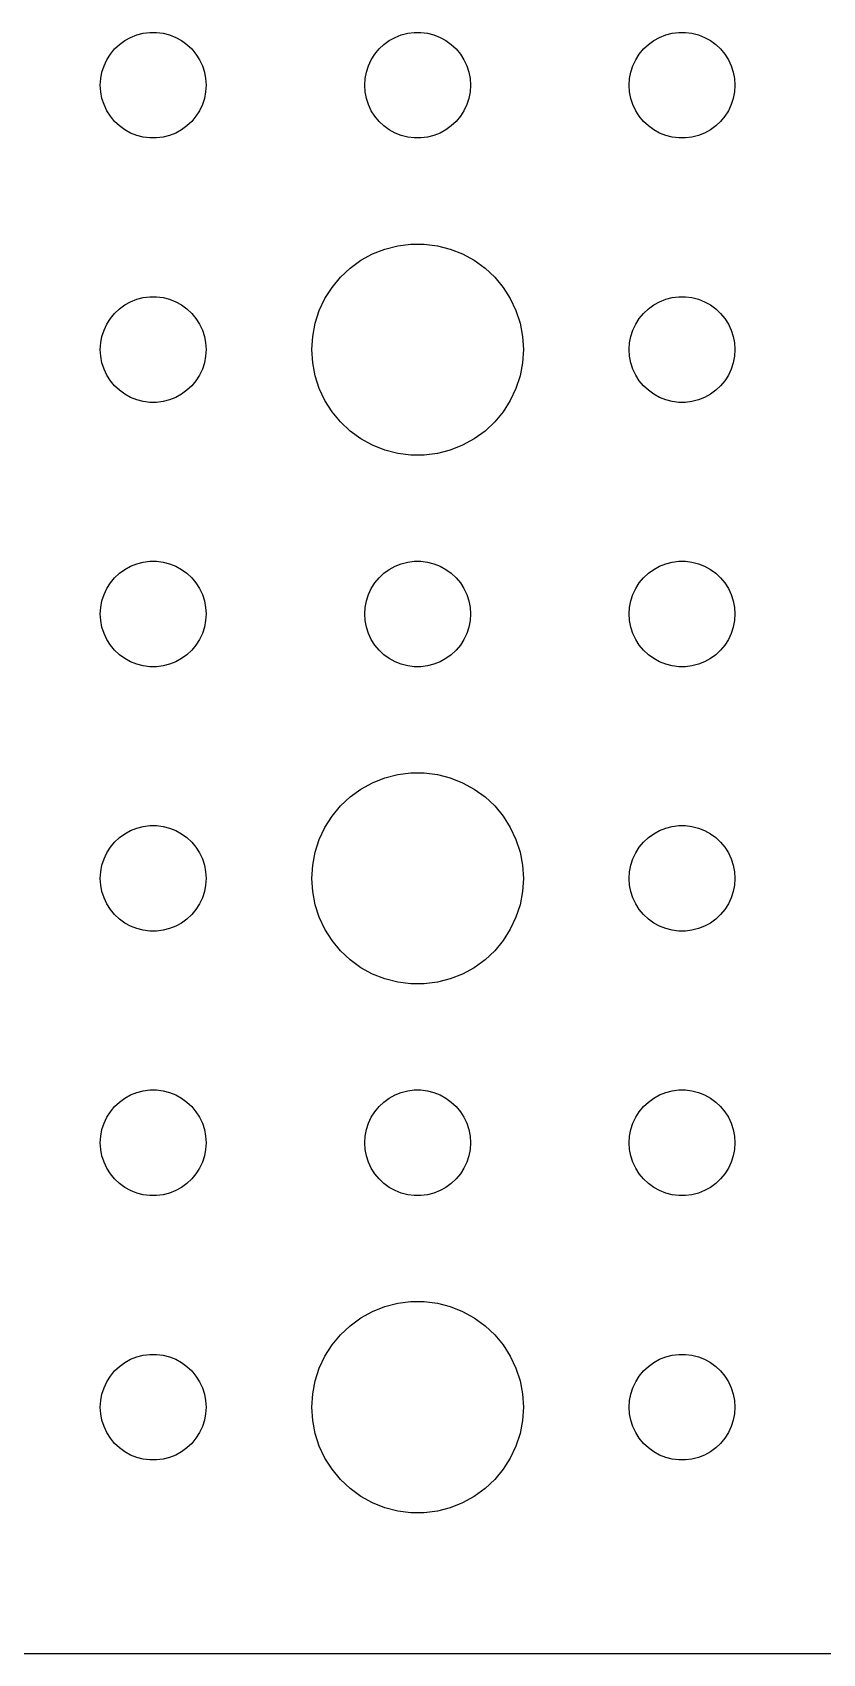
# Model space of a CAD drawing. Header units: metres. Extents: x -112 to 112, y -97 to 97.
# Drawn here: x -55.92 to -33.51, y -96.99 to -51 of the extents above; entities that cross this region are included whole.
import ezdxf

# ---------------------------------------------------------------- set-up
doc = ezdxf.new("R2010")
doc.units = ezdxf.units.M

msp = doc.modelspace()

# ---------------------------------------------------------------- linework, layer by layer
for p, q in [((-52.9635, -51.0734), (-52.7811, -51.0266)), ((-52.7811, -51.0266), (-52.5942, -51.003)), ((-52.5942, -51.003), (-52.4058, -51.003)), ((-52.4058, -51.003), (-52.2189, -51.0266)), ((-52.2189, -51.0266), (-52.0365, -51.0734)), ((-45.4635, -51.0734), (-45.2811, -51.0266)), ((-45.2811, -51.0266), (-45.0942, -51.003)), ((-45.0942, -51.003), (-44.9058, -51.003)), ((-44.9058, -51.003), (-44.7189, -51.0266)), ((-44.7189, -51.0266), (-44.5365, -51.0734)), ((-37.9635, -51.0734), (-37.7811, -51.0266)), ((-37.7811, -51.0266), (-37.5942, -51.003)), ((-37.5942, -51.003), (-37.4058, -51.003)), ((-37.4058, -51.003), (-37.2189, -51.0266)), ((-37.2189, -51.0266), (-37.0365, -51.0734)), ((-53.7135, -51.6183), (-53.5934, -51.4732)), ((-53.5934, -51.4732), (-53.4561, -51.3442)), ((-53.4561, -51.3442), (-53.3037, -51.2335)), ((-53.3037, -51.2335), (-53.1387, -51.1428)), ((-53.1387, -51.1428), (-52.9635, -51.0734)), ((-52.0365, -51.0734), (-51.8613, -51.1428)), ((-51.8613, -51.1428), (-51.6963, -51.2335)), ((-51.6963, -51.2335), (-51.5439, -51.3442)), ((-51.5439, -51.3442), (-51.4065, -51.4732)), ((-51.4065, -51.4732), (-51.2865, -51.6183)), ((-46.2135, -51.6183), (-46.0934, -51.4732)), ((-46.0934, -51.4732), (-45.9561, -51.3442)), ((-45.9561, -51.3442), (-45.8037, -51.2335)), ((-45.8037, -51.2335), (-45.6387, -51.1428)), ((-45.6387, -51.1428), (-45.4635, -51.0734)), ((-44.5365, -51.0734), (-44.3613, -51.1428)), ((-44.3613, -51.1428), (-44.1963, -51.2335)), ((-44.1963, -51.2335), (-44.0439, -51.3442)), ((-44.0439, -51.3442), (-43.9065, -51.4732)), ((-43.9065, -51.4732), (-43.7865, -51.6183)), ((-38.7135, -51.6183), (-38.5934, -51.4732)), ((-38.5934, -51.4732), (-38.4561, -51.3442)), ((-38.4561, -51.3442), (-38.3037, -51.2335)), ((-38.3037, -51.2335), (-38.1387, -51.1428)), ((-38.1387, -51.1428), (-37.9635, -51.0734)), ((-37.0365, -51.0734), (-36.8613, -51.1428)), ((-36.8613, -51.1428), (-36.6963, -51.2335)), ((-36.6963, -51.2335), (-36.5439, -51.3442)), ((-36.5439, -51.3442), (-36.4065, -51.4732)), ((-36.4065, -51.4732), (-36.2865, -51.6183)), ((-53.9529, -52.127), (-53.8947, -51.9478)), ((-53.8947, -51.9478), (-53.8145, -51.7774)), ((-53.8145, -51.7774), (-53.7135, -51.6183)), ((-51.2865, -51.6183), (-51.1855, -51.7774)), ((-51.1855, -51.7774), (-51.1053, -51.9478)), ((-51.1053, -51.9478), (-51.0471, -52.127)), ((-46.4529, -52.127), (-46.3947, -51.9478)), ((-46.3947, -51.9478), (-46.3145, -51.7774)), ((-46.3145, -51.7774), (-46.2135, -51.6183)), ((-43.7865, -51.6183), (-43.6855, -51.7774)), ((-43.6855, -51.7774), (-43.6053, -51.9478)), ((-43.6053, -51.9478), (-43.5471, -52.127)), ((-38.9529, -52.127), (-38.8947, -51.9478)), ((-38.8947, -51.9478), (-38.8145, -51.7774)), ((-38.8145, -51.7774), (-38.7135, -51.6183)), ((-36.2865, -51.6183), (-36.1855, -51.7774)), ((-36.1855, -51.7774), (-36.1053, -51.9478)), ((-36.1053, -51.9478), (-36.0471, -52.127)), ((-54, -52.5), (-53.9882, -52.312)), ((-53.9882, -52.312), (-53.9529, -52.127)), ((-51.0471, -52.127), (-51.0118, -52.312)), ((-51.0118, -52.312), (-51, -52.5)), ((-46.5, -52.5), (-46.4882, -52.312)), ((-46.4882, -52.312), (-46.4529, -52.127)), ((-43.5471, -52.127), (-43.5118, -52.312)), ((-43.5118, -52.312), (-43.5, -52.5)), ((-39, -52.5), (-38.9882, -52.312)), ((-38.9882, -52.312), (-38.9529, -52.127)), ((-36.0471, -52.127), (-36.0118, -52.312)), ((-36.0118, -52.312), (-36, -52.5)), ((-53.9882, -52.688), (-54, -52.5)), ((-53.9529, -52.873), (-53.9882, -52.688)), ((-53.8947, -53.0522), (-53.9529, -52.873)), ((-51.0471, -52.873), (-51.1053, -53.0522)), ((-51.0118, -52.688), (-51.0471, -52.873)), ((-51, -52.5), (-51.0118, -52.688)), ((-46.4882, -52.688), (-46.5, -52.5)), ((-46.4529, -52.873), (-46.4882, -52.688)), ((-46.3947, -53.0522), (-46.4529, -52.873)), ((-43.5471, -52.873), (-43.6053, -53.0522)), ((-43.5118, -52.688), (-43.5471, -52.873)), ((-43.5, -52.5), (-43.5118, -52.688)), ((-38.9882, -52.688), (-39, -52.5)), ((-38.9529, -52.873), (-38.9882, -52.688)), ((-38.8947, -53.0522), (-38.9529, -52.873)), ((-36.0471, -52.873), (-36.1053, -53.0522)), ((-36.0118, -52.688), (-36.0471, -52.873)), ((-36, -52.5), (-36.0118, -52.688)), ((-53.8145, -53.2226), (-53.8947, -53.0522)), ((-53.7135, -53.3817), (-53.8145, -53.2226)), ((-51.1855, -53.2226), (-51.2865, -53.3817)), ((-51.1053, -53.0522), (-51.1855, -53.2226)), ((-46.3145, -53.2226), (-46.3947, -53.0522)), ((-46.2135, -53.3817), (-46.3145, -53.2226)), ((-43.6855, -53.2226), (-43.7865, -53.3817)), ((-43.6053, -53.0522), (-43.6855, -53.2226)), ((-38.8145, -53.2226), (-38.8947, -53.0522)), ((-38.7135, -53.3817), (-38.8145, -53.2226)), ((-36.1855, -53.2226), (-36.2865, -53.3817)), ((-36.1053, -53.0522), (-36.1855, -53.2226)), ((-53.5934, -53.5268), (-53.7135, -53.3817)), ((-53.4561, -53.6558), (-53.5934, -53.5268)), ((-53.3037, -53.7665), (-53.4561, -53.6558)), ((-53.1387, -53.8572), (-53.3037, -53.7665)), ((-51.6963, -53.7665), (-51.8613, -53.8572)), ((-51.5439, -53.6558), (-51.6963, -53.7665)), ((-51.4065, -53.5268), (-51.5439, -53.6558)), ((-51.2865, -53.3817), (-51.4065, -53.5268)), ((-46.0934, -53.5268), (-46.2135, -53.3817)), ((-45.9561, -53.6558), (-46.0934, -53.5268)), ((-45.8037, -53.7665), (-45.9561, -53.6558)), ((-45.6387, -53.8572), (-45.8037, -53.7665)), ((-44.1963, -53.7665), (-44.3613, -53.8572)), ((-44.0439, -53.6558), (-44.1963, -53.7665)), ((-43.9065, -53.5268), (-44.0439, -53.6558)), ((-43.7865, -53.3817), (-43.9065, -53.5268)), ((-38.5934, -53.5268), (-38.7135, -53.3817)), ((-38.4561, -53.6558), (-38.5934, -53.5268)), ((-38.3037, -53.7665), (-38.4561, -53.6558)), ((-38.1387, -53.8572), (-38.3037, -53.7665)), ((-36.6963, -53.7665), (-36.8613, -53.8572)), ((-36.5439, -53.6558), (-36.6963, -53.7665)), ((-36.4065, -53.5268), (-36.5439, -53.6558)), ((-36.2865, -53.3817), (-36.4065, -53.5268)), ((-52.9635, -53.9266), (-53.1387, -53.8572)), ((-52.7811, -53.9734), (-52.9635, -53.9266)), ((-52.5942, -53.997), (-52.7811, -53.9734)), ((-52.4058, -53.997), (-52.5942, -53.997)), ((-52.2189, -53.9734), (-52.4058, -53.997)), ((-52.0365, -53.9266), (-52.2189, -53.9734)), ((-51.8613, -53.8572), (-52.0365, -53.9266)), ((-45.4635, -53.9266), (-45.6387, -53.8572)), ((-45.2811, -53.9734), (-45.4635, -53.9266)), ((-45.0942, -53.997), (-45.2811, -53.9734)), ((-44.9058, -53.997), (-45.0942, -53.997)), ((-44.7189, -53.9734), (-44.9058, -53.997)), ((-44.5365, -53.9266), (-44.7189, -53.9734)), ((-44.3613, -53.8572), (-44.5365, -53.9266)), ((-37.9635, -53.9266), (-38.1387, -53.8572)), ((-37.7811, -53.9734), (-37.9635, -53.9266)), ((-37.5942, -53.997), (-37.7811, -53.9734)), ((-37.4058, -53.997), (-37.5942, -53.997)), ((-37.2189, -53.9734), (-37.4058, -53.997)), ((-37.0365, -53.9266), (-37.2189, -53.9734)), ((-36.8613, -53.8572), (-37.0365, -53.9266)), ((-45.5621, -57.0531), (-45.1884, -57.0059)), ((-45.1884, -57.0059), (-44.8116, -57.0059)), ((-44.8116, -57.0059), (-44.4379, -57.0531)), ((-46.9123, -57.6885), (-46.6075, -57.467)), ((-46.6075, -57.467), (-46.2773, -57.2855)), ((-46.2773, -57.2855), (-45.927, -57.1468)), ((-45.927, -57.1468), (-45.5621, -57.0531)), ((-44.4379, -57.0531), (-44.0729, -57.1468)), ((-44.0729, -57.1468), (-43.7227, -57.2855)), ((-43.7227, -57.2855), (-43.3925, -57.467)), ((-43.3925, -57.467), (-43.0877, -57.6885)), ((-47.1869, -57.9464), (-46.9123, -57.6885)), ((-43.0877, -57.6885), (-42.8131, -57.9464)), ((-47.6289, -58.5547), (-47.427, -58.2366)), ((-47.427, -58.2366), (-47.1869, -57.9464)), ((-42.8131, -57.9464), (-42.5729, -58.2366)), ((-42.5729, -58.2366), (-42.3711, -58.5547)), ((-53.5934, -58.9732), (-53.4561, -58.8442)), ((-53.4561, -58.8442), (-53.3037, -58.7335)), ((-53.3037, -58.7335), (-53.1387, -58.6428)), ((-53.1387, -58.6428), (-52.9635, -58.5734)), ((-52.9635, -58.5734), (-52.7811, -58.5266)), ((-52.7811, -58.5266), (-52.5942, -58.503)), ((-52.5942, -58.503), (-52.4058, -58.503)), ((-52.4058, -58.503), (-52.2189, -58.5266)), ((-52.2189, -58.5266), (-52.0365, -58.5734)), ((-52.0365, -58.5734), (-51.8613, -58.6428)), ((-51.8613, -58.6428), (-51.6963, -58.7335)), ((-51.6963, -58.7335), (-51.5439, -58.8442)), ((-51.5439, -58.8442), (-51.4065, -58.9732)), ((-47.7893, -58.8956), (-47.6289, -58.5547)), ((-42.3711, -58.5547), (-42.2107, -58.8956)), ((-38.5934, -58.9732), (-38.4561, -58.8442)), ((-38.4561, -58.8442), (-38.3037, -58.7335)), ((-38.3037, -58.7335), (-38.1387, -58.6428)), ((-38.1387, -58.6428), (-37.9635, -58.5734)), ((-37.9635, -58.5734), (-37.7811, -58.5266)), ((-37.7811, -58.5266), (-37.5942, -58.503)), ((-37.5942, -58.503), (-37.4058, -58.503)), ((-37.4058, -58.503), (-37.2189, -58.5266)), ((-37.2189, -58.5266), (-37.0365, -58.5734)), ((-37.0365, -58.5734), (-36.8613, -58.6428)), ((-36.8613, -58.6428), (-36.6963, -58.7335)), ((-36.6963, -58.7335), (-36.5439, -58.8442)), ((-36.5439, -58.8442), (-36.4065, -58.9732)), ((-53.8947, -59.4478), (-53.8145, -59.2774)), ((-53.8145, -59.2774), (-53.7135, -59.1183)), ((-53.7135, -59.1183), (-53.5934, -58.9732)), ((-51.4065, -58.9732), (-51.2865, -59.1183)), ((-51.2865, -59.1183), (-51.1855, -59.2774)), ((-51.1855, -59.2774), (-51.1053, -59.4478)), ((-47.9763, -59.624), (-47.9057, -59.2539)), ((-47.9057, -59.2539), (-47.7893, -58.8956)), ((-42.2107, -58.8956), (-42.0942, -59.2539)), ((-42.0942, -59.2539), (-42.0237, -59.624)), ((-38.8947, -59.4478), (-38.8145, -59.2774)), ((-38.8145, -59.2774), (-38.7135, -59.1183)), ((-38.7135, -59.1183), (-38.5934, -58.9732)), ((-36.4065, -58.9732), (-36.2865, -59.1183)), ((-36.2865, -59.1183), (-36.1855, -59.2774)), ((-36.1855, -59.2774), (-36.1053, -59.4478)), ((-53.9882, -59.812), (-53.9529, -59.627)), ((-53.9529, -59.627), (-53.8947, -59.4478)), ((-51.1053, -59.4478), (-51.0471, -59.627)), ((-51.0471, -59.627), (-51.0118, -59.812)), ((-48, -60), (-47.9763, -59.624)), ((-42.0237, -59.624), (-42, -60)), ((-38.9882, -59.812), (-38.9529, -59.627)), ((-38.9529, -59.627), (-38.8947, -59.4478)), ((-36.1053, -59.4478), (-36.0471, -59.627)), ((-36.0471, -59.627), (-36.0118, -59.812)), ((-54, -60), (-53.9882, -59.812)), ((-53.9882, -60.188), (-54, -60)), ((-53.9529, -60.373), (-53.9882, -60.188)), ((-51.0118, -60.188), (-51.0471, -60.373)), ((-51.0118, -59.812), (-51, -60)), ((-51, -60), (-51.0118, -60.188)), ((-47.9763, -60.376), (-48, -60)), ((-42, -60), (-42.0237, -60.376)), ((-39, -60), (-38.9882, -59.812)), ((-38.9882, -60.188), (-39, -60)), ((-38.9529, -60.373), (-38.9882, -60.188)), ((-36.0118, -60.188), (-36.0471, -60.373)), ((-36.0118, -59.812), (-36, -60)), ((-36, -60), (-36.0118, -60.188)), ((-53.8947, -60.5522), (-53.9529, -60.373)), ((-53.8145, -60.7226), (-53.8947, -60.5522)), ((-51.1053, -60.5522), (-51.1855, -60.7226)), ((-51.0471, -60.373), (-51.1053, -60.5522)), ((-47.9057, -60.7461), (-47.9763, -60.376)), ((-42.0237, -60.376), (-42.0942, -60.7461)), ((-38.8947, -60.5522), (-38.9529, -60.373)), ((-38.8145, -60.7226), (-38.8947, -60.5522)), ((-36.1053, -60.5522), (-36.1855, -60.7226)), ((-36.0471, -60.373), (-36.1053, -60.5522)), ((-53.7135, -60.8817), (-53.8145, -60.7226)), ((-53.5934, -61.0268), (-53.7135, -60.8817)), ((-53.4561, -61.1558), (-53.5934, -61.0268)), ((-53.3037, -61.2665), (-53.4561, -61.1558)), ((-51.5439, -61.1558), (-51.6963, -61.2665)), ((-51.4065, -61.0268), (-51.5439, -61.1558)), ((-51.2865, -60.8817), (-51.4065, -61.0268)), ((-51.1855, -60.7226), (-51.2865, -60.8817)), ((-47.7893, -61.1044), (-47.9057, -60.7461)), ((-47.6289, -61.4453), (-47.7893, -61.1044)), ((-42.2107, -61.1044), (-42.3711, -61.4453)), ((-42.0942, -60.7461), (-42.2107, -61.1044)), ((-38.7135, -60.8817), (-38.8145, -60.7226)), ((-38.5934, -61.0268), (-38.7135, -60.8817)), ((-38.4561, -61.1558), (-38.5934, -61.0268)), ((-38.3037, -61.2665), (-38.4561, -61.1558)), ((-36.5439, -61.1558), (-36.6963, -61.2665)), ((-36.4065, -61.0268), (-36.5439, -61.1558)), ((-36.2865, -60.8817), (-36.4065, -61.0268)), ((-36.1855, -60.7226), (-36.2865, -60.8817)), ((-53.1387, -61.3572), (-53.3037, -61.2665)), ((-52.9635, -61.4266), (-53.1387, -61.3572)), ((-52.7811, -61.4734), (-52.9635, -61.4266)), ((-52.5942, -61.497), (-52.7811, -61.4734)), ((-52.4058, -61.497), (-52.5942, -61.497)), ((-52.2189, -61.4734), (-52.4058, -61.497)), ((-52.0365, -61.4266), (-52.2189, -61.4734)), ((-51.8613, -61.3572), (-52.0365, -61.4266)), ((-51.6963, -61.2665), (-51.8613, -61.3572)), ((-47.427, -61.7634), (-47.6289, -61.4453)), ((-42.3711, -61.4453), (-42.5729, -61.7634)), ((-38.1387, -61.3572), (-38.3037, -61.2665)), ((-37.9635, -61.4266), (-38.1387, -61.3572)), ((-37.7811, -61.4734), (-37.9635, -61.4266)), ((-37.5942, -61.497), (-37.7811, -61.4734)), ((-37.4058, -61.497), (-37.5942, -61.497)), ((-37.2189, -61.4734), (-37.4058, -61.497)), ((-37.0365, -61.4266), (-37.2189, -61.4734)), ((-36.8613, -61.3572), (-37.0365, -61.4266)), ((-36.6963, -61.2665), (-36.8613, -61.3572)), ((-47.1869, -62.0536), (-47.427, -61.7634)), ((-46.9123, -62.3115), (-47.1869, -62.0536)), ((-42.8131, -62.0536), (-43.0877, -62.3115)), ((-42.5729, -61.7634), (-42.8131, -62.0536)), ((-46.6075, -62.533), (-46.9123, -62.3115)), ((-46.2773, -62.7145), (-46.6075, -62.533)), ((-43.3925, -62.533), (-43.7227, -62.7145)), ((-43.0877, -62.3115), (-43.3925, -62.533)), ((-45.927, -62.8532), (-46.2773, -62.7145)), ((-45.5621, -62.9469), (-45.927, -62.8532)), ((-45.1884, -62.9941), (-45.5621, -62.9469)), ((-44.8116, -62.9941), (-45.1884, -62.9941)), ((-44.4379, -62.9469), (-44.8116, -62.9941)), ((-44.0729, -62.8532), (-44.4379, -62.9469)), ((-43.7227, -62.7145), (-44.0729, -62.8532)), ((-53.3037, -66.2335), (-53.1387, -66.1428)), ((-53.1387, -66.1428), (-52.9635, -66.0734)), ((-52.9635, -66.0734), (-52.7811, -66.0266)), ((-52.7811, -66.0266), (-52.5942, -66.003)), ((-52.5942, -66.003), (-52.4058, -66.003)), ((-52.4058, -66.003), (-52.2189, -66.0266)), ((-52.2189, -66.0266), (-52.0365, -66.0734)), ((-52.0365, -66.0734), (-51.8613, -66.1428)), ((-51.8613, -66.1428), (-51.6963, -66.2335)), ((-45.8037, -66.2335), (-45.6387, -66.1428)), ((-45.6387, -66.1428), (-45.4635, -66.0734)), ((-45.4635, -66.0734), (-45.2811, -66.0266)), ((-45.2811, -66.0266), (-45.0942, -66.003)), ((-45.0942, -66.003), (-44.9058, -66.003)), ((-44.9058, -66.003), (-44.7189, -66.0266)), ((-44.7189, -66.0266), (-44.5365, -66.0734)), ((-44.5365, -66.0734), (-44.3613, -66.1428)), ((-44.3613, -66.1428), (-44.1963, -66.2335)), ((-38.3037, -66.2335), (-38.1387, -66.1428)), ((-38.1387, -66.1428), (-37.9635, -66.0734)), ((-37.9635, -66.0734), (-37.7811, -66.0266)), ((-37.7811, -66.0266), (-37.5942, -66.003)), ((-37.5942, -66.003), (-37.4058, -66.003)), ((-37.4058, -66.003), (-37.2189, -66.0266)), ((-37.2189, -66.0266), (-37.0365, -66.0734)), ((-37.0365, -66.0734), (-36.8613, -66.1428)), ((-36.8613, -66.1428), (-36.6963, -66.2335)), ((-53.8145, -66.7774), (-53.7135, -66.6183)), ((-53.7135, -66.6183), (-53.5934, -66.4732)), ((-53.5934, -66.4732), (-53.4561, -66.3442)), ((-53.4561, -66.3442), (-53.3037, -66.2335)), ((-51.6963, -66.2335), (-51.5439, -66.3442)), ((-51.5439, -66.3442), (-51.4065, -66.4732)), ((-51.4065, -66.4732), (-51.2865, -66.6183)), ((-51.2865, -66.6183), (-51.1855, -66.7774)), ((-46.3145, -66.7774), (-46.2135, -66.6183)), ((-46.2135, -66.6183), (-46.0934, -66.4732)), ((-46.0934, -66.4732), (-45.9561, -66.3442)), ((-45.9561, -66.3442), (-45.8037, -66.2335)), ((-44.1963, -66.2335), (-44.0439, -66.3442)), ((-44.0439, -66.3442), (-43.9065, -66.4732)), ((-43.9065, -66.4732), (-43.7865, -66.6183)), ((-43.7865, -66.6183), (-43.6855, -66.7774)), ((-38.8145, -66.7774), (-38.7135, -66.6183)), ((-38.7135, -66.6183), (-38.5934, -66.4732)), ((-38.5934, -66.4732), (-38.4561, -66.3442)), ((-38.4561, -66.3442), (-38.3037, -66.2335)), ((-36.6963, -66.2335), (-36.5439, -66.3442)), ((-36.5439, -66.3442), (-36.4065, -66.4732)), ((-36.4065, -66.4732), (-36.2865, -66.6183)), ((-36.2865, -66.6183), (-36.1855, -66.7774)), ((-53.9882, -67.312), (-53.9529, -67.127)), ((-53.9529, -67.127), (-53.8947, -66.9478)), ((-53.8947, -66.9478), (-53.8145, -66.7774)), ((-51.1855, -66.7774), (-51.1053, -66.9478)), ((-51.1053, -66.9478), (-51.0471, -67.127)), ((-51.0471, -67.127), (-51.0118, -67.312)), ((-46.4882, -67.312), (-46.4529, -67.127)), ((-46.4529, -67.127), (-46.3947, -66.9478)), ((-46.3947, -66.9478), (-46.3145, -66.7774)), ((-43.6855, -66.7774), (-43.6053, -66.9478)), ((-43.6053, -66.9478), (-43.5471, -67.127)), ((-43.5471, -67.127), (-43.5118, -67.312)), ((-38.9882, -67.312), (-38.9529, -67.127)), ((-38.9529, -67.127), (-38.8947, -66.9478)), ((-38.8947, -66.9478), (-38.8145, -66.7774)), ((-36.1855, -66.7774), (-36.1053, -66.9478)), ((-36.1053, -66.9478), (-36.0471, -67.127)), ((-36.0471, -67.127), (-36.0118, -67.312)), ((-54, -67.5), (-53.9882, -67.312)), ((-53.9882, -67.688), (-54, -67.5)), ((-51.0118, -67.312), (-51, -67.5)), ((-51, -67.5), (-51.0118, -67.688)), ((-46.5, -67.5), (-46.4882, -67.312)), ((-46.4882, -67.688), (-46.5, -67.5)), ((-43.5118, -67.312), (-43.5, -67.5)), ((-43.5, -67.5), (-43.5118, -67.688)), ((-39, -67.5), (-38.9882, -67.312)), ((-38.9882, -67.688), (-39, -67.5)), ((-36.0118, -67.312), (-36, -67.5)), ((-36, -67.5), (-36.0118, -67.688)), ((-53.9529, -67.873), (-53.9882, -67.688)), ((-53.8947, -68.0522), (-53.9529, -67.873)), ((-53.8145, -68.2226), (-53.8947, -68.0522)), ((-51.1053, -68.0522), (-51.1855, -68.2226)), ((-51.0471, -67.873), (-51.1053, -68.0522)), ((-51.0118, -67.688), (-51.0471, -67.873)), ((-46.4529, -67.873), (-46.4882, -67.688)), ((-46.3947, -68.0522), (-46.4529, -67.873)), ((-46.3145, -68.2226), (-46.3947, -68.0522)), ((-43.6053, -68.0522), (-43.6855, -68.2226)), ((-43.5471, -67.873), (-43.6053, -68.0522)), ((-43.5118, -67.688), (-43.5471, -67.873)), ((-38.9529, -67.873), (-38.9882, -67.688)), ((-38.8947, -68.0522), (-38.9529, -67.873)), ((-38.8145, -68.2226), (-38.8947, -68.0522)), ((-36.1053, -68.0522), (-36.1855, -68.2226)), ((-36.0471, -67.873), (-36.1053, -68.0522)), ((-36.0118, -67.688), (-36.0471, -67.873)), ((-53.7135, -68.3817), (-53.8145, -68.2226)), ((-53.5934, -68.5268), (-53.7135, -68.3817)), ((-51.2865, -68.3817), (-51.4065, -68.5268)), ((-51.1855, -68.2226), (-51.2865, -68.3817)), ((-46.2135, -68.3817), (-46.3145, -68.2226)), ((-46.0934, -68.5268), (-46.2135, -68.3817)), ((-43.7865, -68.3817), (-43.9065, -68.5268)), ((-43.6855, -68.2226), (-43.7865, -68.3817)), ((-38.7135, -68.3817), (-38.8145, -68.2226)), ((-38.5934, -68.5268), (-38.7135, -68.3817)), ((-36.2865, -68.3817), (-36.4065, -68.5268)), ((-36.1855, -68.2226), (-36.2865, -68.3817)), ((-53.4561, -68.6558), (-53.5934, -68.5268)), ((-53.3037, -68.7665), (-53.4561, -68.6558)), ((-53.1387, -68.8572), (-53.3037, -68.7665)), ((-52.9635, -68.9266), (-53.1387, -68.8572)), ((-52.7811, -68.9734), (-52.9635, -68.9266)), ((-52.5942, -68.997), (-52.7811, -68.9734)), ((-52.2189, -68.9734), (-52.4058, -68.997)), ((-52.0365, -68.9266), (-52.2189, -68.9734)), ((-51.8613, -68.8572), (-52.0365, -68.9266)), ((-51.6963, -68.7665), (-51.8613, -68.8572)), ((-51.5439, -68.6558), (-51.6963, -68.7665)), ((-51.4065, -68.5268), (-51.5439, -68.6558)), ((-45.9561, -68.6558), (-46.0934, -68.5268)), ((-45.8037, -68.7665), (-45.9561, -68.6558)), ((-45.6387, -68.8572), (-45.8037, -68.7665)), ((-45.4635, -68.9266), (-45.6387, -68.8572)), ((-45.2811, -68.9734), (-45.4635, -68.9266)), ((-45.0942, -68.997), (-45.2811, -68.9734)), ((-44.7189, -68.9734), (-44.9058, -68.997)), ((-44.5365, -68.9266), (-44.7189, -68.9734)), ((-44.3613, -68.8572), (-44.5365, -68.9266)), ((-44.1963, -68.7665), (-44.3613, -68.8572)), ((-44.0439, -68.6558), (-44.1963, -68.7665)), ((-43.9065, -68.5268), (-44.0439, -68.6558)), ((-38.4561, -68.6558), (-38.5934, -68.5268)), ((-38.3037, -68.7665), (-38.4561, -68.6558)), ((-38.1387, -68.8572), (-38.3037, -68.7665)), ((-37.9635, -68.9266), (-38.1387, -68.8572)), ((-37.7811, -68.9734), (-37.9635, -68.9266)), ((-37.5942, -68.997), (-37.7811, -68.9734)), ((-37.2189, -68.9734), (-37.4058, -68.997)), ((-37.0365, -68.9266), (-37.2189, -68.9734)), ((-36.8613, -68.8572), (-37.0365, -68.9266)), ((-36.6963, -68.7665), (-36.8613, -68.8572)), ((-36.5439, -68.6558), (-36.6963, -68.7665)), ((-36.4065, -68.5268), (-36.5439, -68.6558)), ((-52.4058, -68.997), (-52.5942, -68.997)), ((-44.9058, -68.997), (-45.0942, -68.997)), ((-37.4058, -68.997), (-37.5942, -68.997)), ((-46.2773, -72.2855), (-45.927, -72.1468)), ((-45.927, -72.1468), (-45.5621, -72.0531)), ((-45.5621, -72.0531), (-45.1884, -72.0059)), ((-45.1884, -72.0059), (-44.8116, -72.0059)), ((-44.8116, -72.0059), (-44.4379, -72.0531)), ((-44.4379, -72.0531), (-44.0729, -72.1468)), ((-44.0729, -72.1468), (-43.7227, -72.2855)), ((-46.9123, -72.6885), (-46.6075, -72.467)), ((-46.6075, -72.467), (-46.2773, -72.2855)), ((-43.7227, -72.2855), (-43.3925, -72.467)), ((-43.3925, -72.467), (-43.0877, -72.6885)), ((-47.427, -73.2366), (-47.1869, -72.9464)), ((-47.1869, -72.9464), (-46.9123, -72.6885)), ((-43.0877, -72.6885), (-42.8131, -72.9464)), ((-42.8131, -72.9464), (-42.5729, -73.2366)), ((-53.1387, -73.6428), (-52.9635, -73.5734)), ((-52.9635, -73.5734), (-52.7811, -73.5266)), ((-52.7811, -73.5266), (-52.5942, -73.503)), ((-52.5942, -73.503), (-52.4058, -73.503)), ((-52.4058, -73.503), (-52.2189, -73.5266)), ((-52.2189, -73.5266), (-52.0365, -73.5734)), ((-52.0365, -73.5734), (-51.8613, -73.6428)), ((-47.7893, -73.8956), (-47.6289, -73.5547)), ((-47.6289, -73.5547), (-47.427, -73.2366)), ((-42.5729, -73.2366), (-42.3711, -73.5547)), ((-42.3711, -73.5547), (-42.2107, -73.8956)), ((-38.1387, -73.6428), (-37.9635, -73.5734)), ((-37.9635, -73.5734), (-37.7811, -73.5266)), ((-37.7811, -73.5266), (-37.5942, -73.503)), ((-37.5942, -73.503), (-37.4058, -73.503)), ((-37.4058, -73.503), (-37.2189, -73.5266)), ((-37.2189, -73.5266), (-37.0365, -73.5734)), ((-37.0365, -73.5734), (-36.8613, -73.6428)), ((-53.7135, -74.1183), (-53.5934, -73.9732)), ((-53.5934, -73.9732), (-53.4561, -73.8442)), ((-53.4561, -73.8442), (-53.3037, -73.7335)), ((-53.3037, -73.7335), (-53.1387, -73.6428)), ((-51.8613, -73.6428), (-51.6963, -73.7335)), ((-51.6963, -73.7335), (-51.5439, -73.8442)), ((-51.5439, -73.8442), (-51.4065, -73.9732)), ((-51.4065, -73.9732), (-51.2865, -74.1183)), ((-47.9057, -74.2539), (-47.7893, -73.8956)), ((-42.2107, -73.8956), (-42.0942, -74.2539)), ((-38.7135, -74.1183), (-38.5934, -73.9732)), ((-38.5934, -73.9732), (-38.4561, -73.8442)), ((-38.4561, -73.8442), (-38.3037, -73.7335)), ((-38.3037, -73.7335), (-38.1387, -73.6428)), ((-36.8613, -73.6428), (-36.6963, -73.7335)), ((-36.6963, -73.7335), (-36.5439, -73.8442)), ((-36.5439, -73.8442), (-36.4065, -73.9732)), ((-36.4065, -73.9732), (-36.2865, -74.1183)), ((-53.9529, -74.627), (-53.8947, -74.4478)), ((-53.8947, -74.4478), (-53.8145, -74.2774)), ((-53.8145, -74.2774), (-53.7135, -74.1183)), ((-51.2865, -74.1183), (-51.1855, -74.2774)), ((-51.1855, -74.2774), (-51.1053, -74.4478)), ((-51.1053, -74.4478), (-51.0471, -74.627)), ((-47.9763, -74.624), (-47.9057, -74.2539)), ((-42.0942, -74.2539), (-42.0237, -74.624)), ((-38.9529, -74.627), (-38.8947, -74.4478)), ((-38.8947, -74.4478), (-38.8145, -74.2774)), ((-38.8145, -74.2774), (-38.7135, -74.1183)), ((-36.2865, -74.1183), (-36.1855, -74.2774)), ((-36.1855, -74.2774), (-36.1053, -74.4478)), ((-36.1053, -74.4478), (-36.0471, -74.627)), ((-54, -75), (-53.9882, -74.812)), ((-53.9882, -74.812), (-53.9529, -74.627)), ((-51.0471, -74.627), (-51.0118, -74.812)), ((-51.0118, -74.812), (-51, -75)), ((-48, -75), (-47.9763, -74.624)), ((-42.0237, -74.624), (-42, -75)), ((-39, -75), (-38.9882, -74.812)), ((-38.9882, -74.812), (-38.9529, -74.627)), ((-36.0471, -74.627), (-36.0118, -74.812)), ((-36.0118, -74.812), (-36, -75)), ((-53.9882, -75.188), (-54, -75)), ((-53.9529, -75.373), (-53.9882, -75.188)), ((-53.8947, -75.5522), (-53.9529, -75.373)), ((-51.0471, -75.373), (-51.1053, -75.5522)), ((-51.0118, -75.188), (-51.0471, -75.373)), ((-51, -75), (-51.0118, -75.188)), ((-47.9763, -75.376), (-48, -75)), ((-47.9057, -75.7461), (-47.9763, -75.376)), ((-42.0237, -75.376), (-42.0942, -75.7461)), ((-42, -75), (-42.0237, -75.376)), ((-38.9882, -75.188), (-39, -75)), ((-38.9529, -75.373), (-38.9882, -75.188)), ((-38.8947, -75.5522), (-38.9529, -75.373)), ((-36.0471, -75.373), (-36.1053, -75.5522)), ((-36.0118, -75.188), (-36.0471, -75.373)), ((-36, -75), (-36.0118, -75.188)), ((-53.8145, -75.7226), (-53.8947, -75.5522)), ((-53.7135, -75.8817), (-53.8145, -75.7226)), ((-51.1855, -75.7226), (-51.2865, -75.8817)), ((-51.1053, -75.5522), (-51.1855, -75.7226)), ((-47.7893, -76.1044), (-47.9057, -75.7461)), ((-42.0942, -75.7461), (-42.2107, -76.1044)), ((-38.8145, -75.7226), (-38.8947, -75.5522)), ((-38.7135, -75.8817), (-38.8145, -75.7226)), ((-36.1855, -75.7226), (-36.2865, -75.8817)), ((-36.1053, -75.5522), (-36.1855, -75.7226)), ((-53.5934, -76.0268), (-53.7135, -75.8817)), ((-53.4561, -76.1558), (-53.5934, -76.0268)), ((-53.3037, -76.2665), (-53.4561, -76.1558)), ((-53.1387, -76.3572), (-53.3037, -76.2665)), ((-51.6963, -76.2665), (-51.8613, -76.3572)), ((-51.5439, -76.1558), (-51.6963, -76.2665)), ((-51.4065, -76.0268), (-51.5439, -76.1558)), ((-51.2865, -75.8817), (-51.4065, -76.0268)), ((-47.6289, -76.4453), (-47.7893, -76.1044)), ((-42.2107, -76.1044), (-42.3711, -76.4453)), ((-38.5934, -76.0268), (-38.7135, -75.8817)), ((-38.4561, -76.1558), (-38.5934, -76.0268)), ((-38.3037, -76.2665), (-38.4561, -76.1558)), ((-38.1387, -76.3572), (-38.3037, -76.2665)), ((-36.6963, -76.2665), (-36.8613, -76.3572)), ((-36.5439, -76.1558), (-36.6963, -76.2665)), ((-36.4065, -76.0268), (-36.5439, -76.1558)), ((-36.2865, -75.8817), (-36.4065, -76.0268)), ((-52.9635, -76.4266), (-53.1387, -76.3572)), ((-52.7811, -76.4734), (-52.9635, -76.4266)), ((-52.5942, -76.497), (-52.7811, -76.4734)), ((-52.4058, -76.497), (-52.5942, -76.497)), ((-52.2189, -76.4734), (-52.4058, -76.497)), ((-52.0365, -76.4266), (-52.2189, -76.4734)), ((-51.8613, -76.3572), (-52.0365, -76.4266)), ((-47.427, -76.7634), (-47.6289, -76.4453)), ((-47.1869, -77.0536), (-47.427, -76.7634)), ((-42.5729, -76.7634), (-42.8131, -77.0536)), ((-42.3711, -76.4453), (-42.5729, -76.7634)), ((-37.9635, -76.4266), (-38.1387, -76.3572)), ((-37.7811, -76.4734), (-37.9635, -76.4266)), ((-37.5942, -76.497), (-37.7811, -76.4734)), ((-37.4058, -76.497), (-37.5942, -76.497)), ((-37.2189, -76.4734), (-37.4058, -76.497)), ((-37.0365, -76.4266), (-37.2189, -76.4734)), ((-36.8613, -76.3572), (-37.0365, -76.4266)), ((-46.9123, -77.3115), (-47.1869, -77.0536)), ((-42.8131, -77.0536), (-43.0877, -77.3115)), ((-46.6075, -77.533), (-46.9123, -77.3115)), ((-46.2773, -77.7145), (-46.6075, -77.533)), ((-45.927, -77.8532), (-46.2773, -77.7145)), ((-43.7227, -77.7145), (-44.0729, -77.8532)), ((-43.3925, -77.533), (-43.7227, -77.7145)), ((-43.0877, -77.3115), (-43.3925, -77.533)), ((-45.5621, -77.9469), (-45.927, -77.8532)), ((-45.1884, -77.9941), (-45.5621, -77.9469)), ((-44.8116, -77.9941), (-45.1884, -77.9941)), ((-44.4379, -77.9469), (-44.8116, -77.9941)), ((-44.0729, -77.8532), (-44.4379, -77.9469)), ((-53.5934, -81.4732), (-53.4561, -81.3442)), ((-53.4561, -81.3442), (-53.3037, -81.2335)), ((-53.3037, -81.2335), (-53.1387, -81.1428)), ((-53.1387, -81.1428), (-52.9635, -81.0734)), ((-52.9635, -81.0734), (-52.7811, -81.0266)), ((-52.7811, -81.0266), (-52.5942, -81.003)), ((-52.5942, -81.003), (-52.4058, -81.003)), ((-52.4058, -81.003), (-52.2189, -81.0266)), ((-52.2189, -81.0266), (-52.0365, -81.0734)), ((-52.0365, -81.0734), (-51.8613, -81.1428)), ((-51.8613, -81.1428), (-51.6963, -81.2335)), ((-51.6963, -81.2335), (-51.5439, -81.3442)), ((-51.5439, -81.3442), (-51.4065, -81.4732)), ((-46.0934, -81.4732), (-45.9561, -81.3442)), ((-45.9561, -81.3442), (-45.8037, -81.2335)), ((-45.8037, -81.2335), (-45.6387, -81.1428)), ((-45.6387, -81.1428), (-45.4635, -81.0734)), ((-45.4635, -81.0734), (-45.2811, -81.0266)), ((-45.2811, -81.0266), (-45.0942, -81.003)), ((-45.0942, -81.003), (-44.9058, -81.003)), ((-44.9058, -81.003), (-44.7189, -81.0266)), ((-44.7189, -81.0266), (-44.5365, -81.0734)), ((-44.5365, -81.0734), (-44.3613, -81.1428)), ((-44.3613, -81.1428), (-44.1963, -81.2335)), ((-44.1963, -81.2335), (-44.0439, -81.3442)), ((-44.0439, -81.3442), (-43.9065, -81.4732)), ((-38.5934, -81.4732), (-38.4561, -81.3442)), ((-38.4561, -81.3442), (-38.3037, -81.2335)), ((-38.3037, -81.2335), (-38.1387, -81.1428)), ((-38.1387, -81.1428), (-37.9635, -81.0734)), ((-37.9635, -81.0734), (-37.7811, -81.0266)), ((-37.7811, -81.0266), (-37.5942, -81.003)), ((-37.5942, -81.003), (-37.4058, -81.003)), ((-37.4058, -81.003), (-37.2189, -81.0266)), ((-37.2189, -81.0266), (-37.0365, -81.0734)), ((-37.0365, -81.0734), (-36.8613, -81.1428)), ((-36.8613, -81.1428), (-36.6963, -81.2335)), ((-36.6963, -81.2335), (-36.5439, -81.3442)), ((-36.5439, -81.3442), (-36.4065, -81.4732)), ((-53.8947, -81.9478), (-53.8145, -81.7774)), ((-53.8145, -81.7774), (-53.7135, -81.6183)), ((-53.7135, -81.6183), (-53.5934, -81.4732)), ((-51.4065, -81.4732), (-51.2865, -81.6183)), ((-51.2865, -81.6183), (-51.1855, -81.7774)), ((-51.1855, -81.7774), (-51.1053, -81.9478)), ((-46.3947, -81.9478), (-46.3145, -81.7774)), ((-46.3145, -81.7774), (-46.2135, -81.6183)), ((-46.2135, -81.6183), (-46.0934, -81.4732)), ((-43.9065, -81.4732), (-43.7865, -81.6183)), ((-43.7865, -81.6183), (-43.6855, -81.7774)), ((-43.6855, -81.7774), (-43.6053, -81.9478)), ((-38.8947, -81.9478), (-38.8145, -81.7774)), ((-38.8145, -81.7774), (-38.7135, -81.6183)), ((-38.7135, -81.6183), (-38.5934, -81.4732)), ((-36.4065, -81.4732), (-36.2865, -81.6183)), ((-36.2865, -81.6183), (-36.1855, -81.7774)), ((-36.1855, -81.7774), (-36.1053, -81.9478)), ((-54, -82.5), (-53.9882, -82.312)), ((-53.9882, -82.312), (-53.9529, -82.127)), ((-53.9529, -82.127), (-53.8947, -81.9478)), ((-51.1053, -81.9478), (-51.0471, -82.127)), ((-51.0471, -82.127), (-51.0118, -82.312)), ((-51.0118, -82.312), (-51, -82.5)), ((-46.5, -82.5), (-46.4882, -82.312)), ((-46.4882, -82.312), (-46.4529, -82.127)), ((-46.4529, -82.127), (-46.3947, -81.9478)), ((-43.6053, -81.9478), (-43.5471, -82.127)), ((-43.5471, -82.127), (-43.5118, -82.312)), ((-43.5118, -82.312), (-43.5, -82.5)), ((-39, -82.5), (-38.9882, -82.312)), ((-38.9882, -82.312), (-38.9529, -82.127)), ((-38.9529, -82.127), (-38.8947, -81.9478)), ((-36.1053, -81.9478), (-36.0471, -82.127)), ((-36.0471, -82.127), (-36.0118, -82.312)), ((-36.0118, -82.312), (-36, -82.5)), ((-53.9882, -82.688), (-54, -82.5)), ((-53.9529, -82.873), (-53.9882, -82.688)), ((-51.0118, -82.688), (-51.0471, -82.873)), ((-51, -82.5), (-51.0118, -82.688)), ((-46.4882, -82.688), (-46.5, -82.5)), ((-46.4529, -82.873), (-46.4882, -82.688)), ((-43.5118, -82.688), (-43.5471, -82.873)), ((-43.5, -82.5), (-43.5118, -82.688)), ((-38.9882, -82.688), (-39, -82.5)), ((-38.9529, -82.873), (-38.9882, -82.688)), ((-36.0118, -82.688), (-36.0471, -82.873)), ((-36, -82.5), (-36.0118, -82.688)), ((-53.8947, -83.0522), (-53.9529, -82.873)), ((-53.8145, -83.2226), (-53.8947, -83.0522)), ((-53.7135, -83.3817), (-53.8145, -83.2226)), ((-51.1855, -83.2226), (-51.2865, -83.3817)), ((-51.1053, -83.0522), (-51.1855, -83.2226)), ((-51.0471, -82.873), (-51.1053, -83.0522)), ((-46.3947, -83.0522), (-46.4529, -82.873)), ((-46.3145, -83.2226), (-46.3947, -83.0522)), ((-46.2135, -83.3817), (-46.3145, -83.2226)), ((-43.6855, -83.2226), (-43.7865, -83.3817)), ((-43.6053, -83.0522), (-43.6855, -83.2226)), ((-43.5471, -82.873), (-43.6053, -83.0522)), ((-38.8947, -83.0522), (-38.9529, -82.873)), ((-38.8145, -83.2226), (-38.8947, -83.0522)), ((-38.7135, -83.3817), (-38.8145, -83.2226)), ((-36.1855, -83.2226), (-36.2865, -83.3817)), ((-36.1053, -83.0522), (-36.1855, -83.2226)), ((-36.0471, -82.873), (-36.1053, -83.0522)), ((-53.5934, -83.5268), (-53.7135, -83.3817)), ((-53.4561, -83.6558), (-53.5934, -83.5268)), ((-53.3037, -83.7665), (-53.4561, -83.6558)), ((-51.5439, -83.6558), (-51.6963, -83.7665)), ((-51.4065, -83.5268), (-51.5439, -83.6558)), ((-51.2865, -83.3817), (-51.4065, -83.5268)), ((-46.0934, -83.5268), (-46.2135, -83.3817)), ((-45.9561, -83.6558), (-46.0934, -83.5268)), ((-45.8037, -83.7665), (-45.9561, -83.6558)), ((-44.0439, -83.6558), (-44.1963, -83.7665)), ((-43.9065, -83.5268), (-44.0439, -83.6558)), ((-43.7865, -83.3817), (-43.9065, -83.5268)), ((-38.5934, -83.5268), (-38.7135, -83.3817)), ((-38.4561, -83.6558), (-38.5934, -83.5268)), ((-38.3037, -83.7665), (-38.4561, -83.6558)), ((-36.5439, -83.6558), (-36.6963, -83.7665)), ((-36.4065, -83.5268), (-36.5439, -83.6558)), ((-36.2865, -83.3817), (-36.4065, -83.5268)), ((-53.1387, -83.8572), (-53.3037, -83.7665)), ((-52.9635, -83.9266), (-53.1387, -83.8572)), ((-52.7811, -83.9734), (-52.9635, -83.9266)), ((-52.5942, -83.997), (-52.7811, -83.9734)), ((-52.4058, -83.997), (-52.5942, -83.997)), ((-52.2189, -83.9734), (-52.4058, -83.997)), ((-52.0365, -83.9266), (-52.2189, -83.9734)), ((-51.8613, -83.8572), (-52.0365, -83.9266)), ((-51.6963, -83.7665), (-51.8613, -83.8572)), ((-45.6387, -83.8572), (-45.8037, -83.7665)), ((-45.4635, -83.9266), (-45.6387, -83.8572)), ((-45.2811, -83.9734), (-45.4635, -83.9266)), ((-45.0942, -83.997), (-45.2811, -83.9734)), ((-44.9058, -83.997), (-45.0942, -83.997)), ((-44.7189, -83.9734), (-44.9058, -83.997)), ((-44.5365, -83.9266), (-44.7189, -83.9734)), ((-44.3613, -83.8572), (-44.5365, -83.9266)), ((-44.1963, -83.7665), (-44.3613, -83.8572)), ((-38.1387, -83.8572), (-38.3037, -83.7665)), ((-37.9635, -83.9266), (-38.1387, -83.8572)), ((-37.7811, -83.9734), (-37.9635, -83.9266)), ((-37.5942, -83.997), (-37.7811, -83.9734)), ((-37.4058, -83.997), (-37.5942, -83.997)), ((-37.2189, -83.9734), (-37.4058, -83.997)), ((-37.0365, -83.9266), (-37.2189, -83.9734)), ((-36.8613, -83.8572), (-37.0365, -83.9266)), ((-36.6963, -83.7665), (-36.8613, -83.8572)), ((-46.6075, -87.467), (-46.2773, -87.2855)), ((-46.2773, -87.2855), (-45.927, -87.1468)), ((-45.927, -87.1468), (-45.5621, -87.0531)), ((-45.5621, -87.0531), (-45.1884, -87.0059)), ((-45.1884, -87.0059), (-44.8116, -87.0059)), ((-44.8116, -87.0059), (-44.4379, -87.0531)), ((-44.4379, -87.0531), (-44.0729, -87.1468)), ((-44.0729, -87.1468), (-43.7227, -87.2855)), ((-43.7227, -87.2855), (-43.3925, -87.467)), ((-47.1869, -87.9464), (-46.9123, -87.6885)), ((-46.9123, -87.6885), (-46.6075, -87.467)), ((-43.3925, -87.467), (-43.0877, -87.6885)), ((-43.0877, -87.6885), (-42.8131, -87.9464)), ((-47.6289, -88.5547), (-47.427, -88.2366)), ((-47.427, -88.2366), (-47.1869, -87.9464)), ((-42.8131, -87.9464), (-42.5729, -88.2366)), ((-42.5729, -88.2366), (-42.3711, -88.5547)), ((-53.4561, -88.8442), (-53.3037, -88.7335)), ((-53.3037, -88.7335), (-53.1387, -88.6428)), ((-53.1387, -88.6428), (-52.9635, -88.5734)), ((-52.9635, -88.5734), (-52.7811, -88.5266)), ((-52.7811, -88.5266), (-52.5942, -88.503)), ((-52.5942, -88.503), (-52.4058, -88.503)), ((-52.4058, -88.503), (-52.2189, -88.5266)), ((-52.2189, -88.5266), (-52.0365, -88.5734)), ((-52.0365, -88.5734), (-51.8613, -88.6428)), ((-51.8613, -88.6428), (-51.6963, -88.7335)), ((-51.6963, -88.7335), (-51.5439, -88.8442)), ((-47.7893, -88.8956), (-47.6289, -88.5547)), ((-42.3711, -88.5547), (-42.2107, -88.8956)), ((-38.4561, -88.8442), (-38.3037, -88.7335)), ((-38.3037, -88.7335), (-38.1387, -88.6428)), ((-38.1387, -88.6428), (-37.9635, -88.5734)), ((-37.9635, -88.5734), (-37.7811, -88.5266)), ((-37.7811, -88.5266), (-37.5942, -88.503)), ((-37.5942, -88.503), (-37.4058, -88.503)), ((-37.4058, -88.503), (-37.2189, -88.5266)), ((-37.2189, -88.5266), (-37.0365, -88.5734)), ((-37.0365, -88.5734), (-36.8613, -88.6428)), ((-36.8613, -88.6428), (-36.6963, -88.7335)), ((-36.6963, -88.7335), (-36.5439, -88.8442)), ((-53.8145, -89.2774), (-53.7135, -89.1183)), ((-53.7135, -89.1183), (-53.5934, -88.9732)), ((-53.5934, -88.9732), (-53.4561, -88.8442)), ((-51.5439, -88.8442), (-51.4065, -88.9732)), ((-51.4065, -88.9732), (-51.2865, -89.1183)), ((-51.2865, -89.1183), (-51.1855, -89.2774)), ((-47.9057, -89.2539), (-47.7893, -88.8956)), ((-42.2107, -88.8956), (-42.0942, -89.2539)), ((-38.8145, -89.2774), (-38.7135, -89.1183)), ((-38.7135, -89.1183), (-38.5934, -88.9732)), ((-38.5934, -88.9732), (-38.4561, -88.8442)), ((-36.5439, -88.8442), (-36.4065, -88.9732)), ((-36.4065, -88.9732), (-36.2865, -89.1183)), ((-36.2865, -89.1183), (-36.1855, -89.2774)), ((-53.9882, -89.812), (-53.9529, -89.627)), ((-53.9529, -89.627), (-53.8947, -89.4478)), ((-53.8947, -89.4478), (-53.8145, -89.2774)), ((-51.1855, -89.2774), (-51.1053, -89.4478)), ((-51.1053, -89.4478), (-51.0471, -89.627)), ((-51.0471, -89.627), (-51.0118, -89.812)), ((-48, -90), (-47.9763, -89.624)), ((-47.9763, -89.624), (-47.9057, -89.2539)), ((-42.0942, -89.2539), (-42.0237, -89.624)), ((-42.0237, -89.624), (-42, -90)), ((-38.9882, -89.812), (-38.9529, -89.627)), ((-38.9529, -89.627), (-38.8947, -89.4478)), ((-38.8947, -89.4478), (-38.8145, -89.2774)), ((-36.1855, -89.2774), (-36.1053, -89.4478)), ((-36.1053, -89.4478), (-36.0471, -89.627)), ((-36.0471, -89.627), (-36.0118, -89.812)), ((-54, -90), (-53.9882, -89.812)), ((-53.9882, -90.188), (-54, -90)), ((-51.0118, -89.812), (-51, -90)), ((-51, -90), (-51.0118, -90.188)), ((-47.9763, -90.376), (-48, -90)), ((-42, -90), (-42.0237, -90.376)), ((-39, -90), (-38.9882, -89.812)), ((-38.9882, -90.188), (-39, -90)), ((-36.0118, -89.812), (-36, -90)), ((-36, -90), (-36.0118, -90.188)), ((-53.9529, -90.373), (-53.9882, -90.188)), ((-53.8947, -90.5522), (-53.9529, -90.373)), ((-53.8145, -90.7226), (-53.8947, -90.5522)), ((-51.1053, -90.5522), (-51.1855, -90.7226)), ((-51.0471, -90.373), (-51.1053, -90.5522)), ((-51.0118, -90.188), (-51.0471, -90.373)), ((-47.9057, -90.7461), (-47.9763, -90.376)), ((-42.0237, -90.376), (-42.0942, -90.7461)), ((-38.9529, -90.373), (-38.9882, -90.188)), ((-38.8947, -90.5522), (-38.9529, -90.373)), ((-38.8145, -90.7226), (-38.8947, -90.5522)), ((-36.1053, -90.5522), (-36.1855, -90.7226)), ((-36.0471, -90.373), (-36.1053, -90.5522)), ((-36.0118, -90.188), (-36.0471, -90.373)), ((-53.7135, -90.8817), (-53.8145, -90.7226)), ((-53.5934, -91.0268), (-53.7135, -90.8817)), ((-53.4561, -91.1558), (-53.5934, -91.0268)), ((-51.4065, -91.0268), (-51.5439, -91.1558)), ((-51.2865, -90.8817), (-51.4065, -91.0268)), ((-51.1855, -90.7226), (-51.2865, -90.8817)), ((-47.7893, -91.1044), (-47.9057, -90.7461)), ((-42.0942, -90.7461), (-42.2107, -91.1044)), ((-38.7135, -90.8817), (-38.8145, -90.7226)), ((-38.5934, -91.0268), (-38.7135, -90.8817)), ((-38.4561, -91.1558), (-38.5934, -91.0268)), ((-36.4065, -91.0268), (-36.5439, -91.1558)), ((-36.2865, -90.8817), (-36.4065, -91.0268)), ((-36.1855, -90.7226), (-36.2865, -90.8817)), ((-53.3037, -91.2665), (-53.4561, -91.1558)), ((-53.1387, -91.3572), (-53.3037, -91.2665)), ((-52.9635, -91.4266), (-53.1387, -91.3572)), ((-52.7811, -91.4734), (-52.9635, -91.4266)), ((-52.5942, -91.497), (-52.7811, -91.4734)), ((-52.4058, -91.497), (-52.5942, -91.497)), ((-52.2189, -91.4734), (-52.4058, -91.497)), ((-52.0365, -91.4266), (-52.2189, -91.4734)), ((-51.8613, -91.3572), (-52.0365, -91.4266)), ((-51.6963, -91.2665), (-51.8613, -91.3572)), ((-51.5439, -91.1558), (-51.6963, -91.2665)), ((-47.6289, -91.4453), (-47.7893, -91.1044)), ((-47.427, -91.7634), (-47.6289, -91.4453)), ((-42.3711, -91.4453), (-42.5729, -91.7634)), ((-42.2107, -91.1044), (-42.3711, -91.4453)), ((-38.3037, -91.2665), (-38.4561, -91.1558)), ((-38.1387, -91.3572), (-38.3037, -91.2665)), ((-37.9635, -91.4266), (-38.1387, -91.3572)), ((-37.7811, -91.4734), (-37.9635, -91.4266)), ((-37.5942, -91.497), (-37.7811, -91.4734)), ((-37.4058, -91.497), (-37.5942, -91.497)), ((-37.2189, -91.4734), (-37.4058, -91.497)), ((-37.0365, -91.4266), (-37.2189, -91.4734)), ((-36.8613, -91.3572), (-37.0365, -91.4266)), ((-36.6963, -91.2665), (-36.8613, -91.3572)), ((-36.5439, -91.1558), (-36.6963, -91.2665)), ((-47.1869, -92.0536), (-47.427, -91.7634)), ((-42.5729, -91.7634), (-42.8131, -92.0536)), ((-46.9123, -92.3115), (-47.1869, -92.0536)), ((-46.6075, -92.533), (-46.9123, -92.3115)), ((-43.0877, -92.3115), (-43.3925, -92.533)), ((-42.8131, -92.0536), (-43.0877, -92.3115)), ((-46.2773, -92.7145), (-46.6075, -92.533)), ((-45.927, -92.8532), (-46.2773, -92.7145)), ((-45.5621, -92.9469), (-45.927, -92.8532)), ((-44.0729, -92.8532), (-44.4379, -92.9469)), ((-43.7227, -92.7145), (-44.0729, -92.8532)), ((-43.3925, -92.533), (-43.7227, -92.7145)), ((-45.1884, -92.9941), (-45.5621, -92.9469)), ((-44.8116, -92.9941), (-45.1884, -92.9941)), ((-44.4379, -92.9469), (-44.8116, -92.9941)), ((-107.314, -96.9901), (107.314, -96.9901))]:
    msp.add_line(p, q)

doc.saveas('drawing.dxf')
